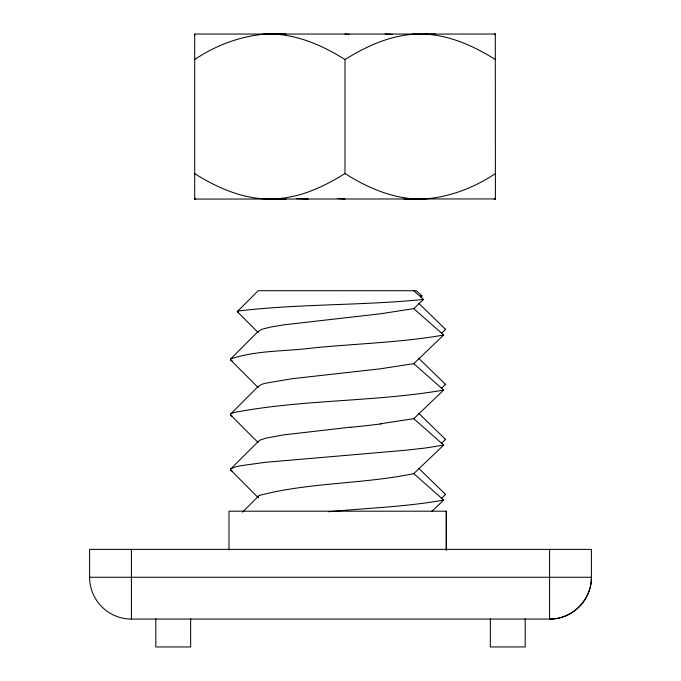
<?xml version="1.0" encoding="UTF-8"?>
<svg xmlns="http://www.w3.org/2000/svg" width="681" height="681" viewBox="0 0 681 681"><rect width="100%" height="100%" fill="white"/><g stroke="black" fill="none" stroke-linecap="round" stroke-linejoin="round"><path stroke-width="1.02" d="M194.579 35.259L194.698 34.05L495.291 34.05L495.41 198.937L194.698 199.073L194.698 34.05M495.291 199.073L495.41 197.856M413.767 290.719L423.522 299.453L413.767 308.629L380.236 313.822L284.003 324.828L270.825 327.025L262.015 329.229L258.142 331.426L258.142 332.524L237.277 311.626L258.142 290.719L416.363 290.719L421.965 295.937L420.747 297.035M257.401 386.791L230.689 360.028L230.689 358.93L258.142 331.426M230.689 413.98L258.142 386.476L262.015 384.237L265.76 383.173L291.987 378.73L380.236 368.83L413.767 363.637L443.68 335.035L413.767 308.629M242.53 512.138L258.142 496.492M237.414 311.489L237.822 311.072C299.376 303.649 361.815 305.675 423.522 299.453M258.142 497.598L230.689 470.043L230.689 468.945L259.435 440.343L265.828 438.138L284.003 434.836L350.826 427.14M431.694 511.576L443.68 500.075L413.767 473.644C362.862 484.182 309.736 482.259 259.435 495.393M380.236 423.837L413.767 418.679L443.68 445.11L413.767 473.644M413.767 363.637L443.68 390.085L413.767 418.679M441.288 388.459L445.561 384.407L418.636 358.197M441.314 443.51L445.612 439.441L418.636 413.248M441.314 498.518L445.612 494.449L418.636 468.23M441.314 333.452L445.612 329.383L418.636 303.19M230.689 358.93C256.89 350.051 285.816 351.549 313.124 347.931C356.597 343.582 400.581 342.611 443.68 335.035M230.689 468.945L235.856 466.74L240.946 465.693L265.173 462.339L405.152 450.294L425.259 448.038L443.68 445.11M194.579 59.579C221.47 41.524 253.553 31.522 286.037 34.05M264.603 199.073L275.013 198.937L285.373 197.882L296.38 195.668C313.72 191.14 329.842 182.985 344.995 173.544L344.995 59.579C368.957 44.486 396.606 32.535 425.48 34.186C450.711 35.565 474.299 46.317 495.41 59.579M495.41 173.544C468.528 191.591 436.436 201.602 403.952 199.073M232.425 412.839C301.955 399.194 373.835 402.139 443.68 390.085M443.68 500.075C405.731 506.894 366.999 508.069 328.668 511.737M494.312 199.073L495.41 198.937M411.962 34.39L414.899 34.05M279.985 198.494C249.535 201.899 219.827 189.539 194.579 173.544M262.551 34.39L264.509 34.186M435.355 34.05L425.429 34.186L427.498 34.399M264.509 198.937L286.037 199.073M89.603 577.258L591.397 577.258L591.397 549.38L89.603 549.38L89.603 577.258A41.813 41.813 0 0 0 131.416 619.072L549.584 619.072C571.929 619.642 591.976 599.595 591.397 577.258A41.813 41.813 0 0 1 549.584 619.072L549.584 549.38M264.603 34.05C293.46 32.841 321.066 44.342 344.995 59.579M425.387 199.073C396.529 200.274 368.923 188.782 344.995 173.544M385.097 34.05L392.511 34.356M308.187 199.073L296.337 198.563M344.995 34.05L349.208 34.373M337.631 198.494L344.995 199.073M194.579 198.937L195.677 199.073M494.312 34.05L495.41 34.186M420.645 295.767L421.965 295.937M445.119 439.288L445.612 439.441M445.119 494.295L445.612 494.449M444.982 384.237L445.561 384.407M445.119 329.229L445.612 329.383M237.277 311.626L238.367 312.17M230.689 360.028L232.425 361.134M230.689 470.043L232.425 471.201M230.689 415.087L258.142 442.59M495.291 34.05L495.41 35.259M194.579 197.813L194.698 199.073M525.187 618.723L525.187 646.95L490.346 646.95L490.346 618.723M446.43 549.993L446.43 511.193L228.986 511.193L228.986 549.993M446.149 511.193L446.149 549.993M258.142 386.476L258.142 387.532M190.654 618.723L190.654 646.95L155.813 646.95L155.813 618.723M131.416 549.38L131.416 619.072M381.147 423.871A83.431 5.908 -5.1 0 1 351.124 427.268M258.227 497.598A83.414 8.862 0.1 0 1 259.223 495.385M232.11 416.151A110.509 8.827 -1.7 0 1 232.766 412.831"/></g></svg>
